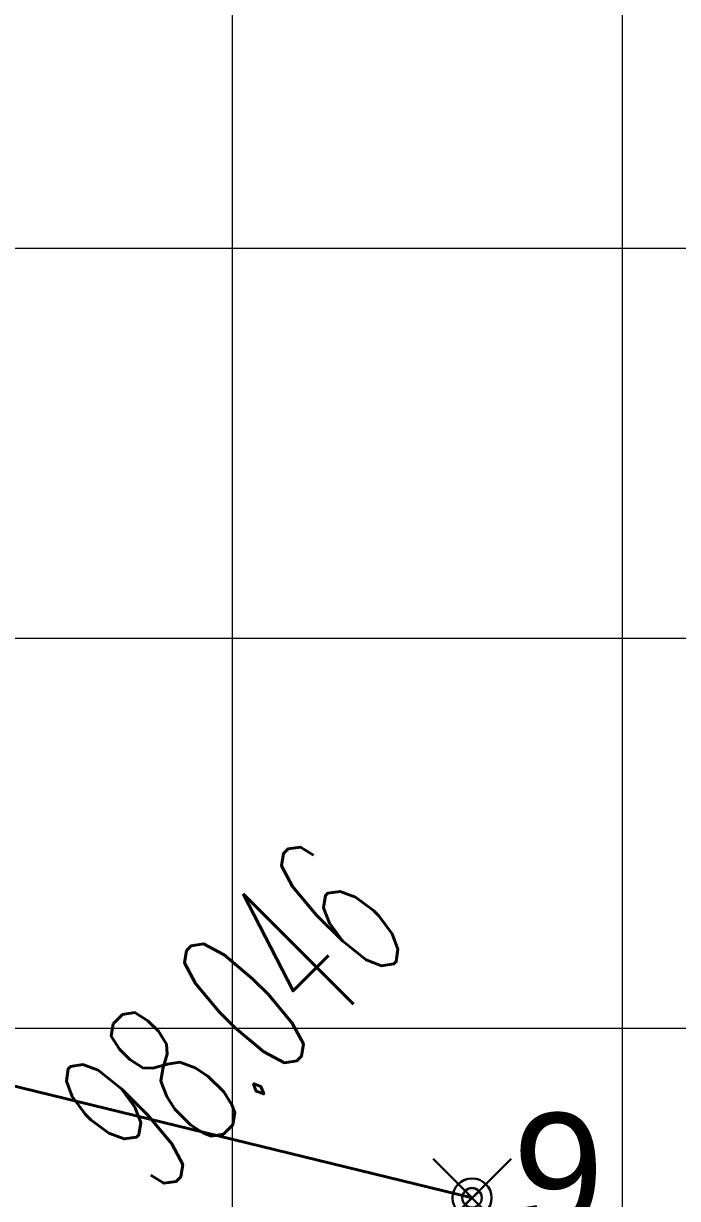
# Model space of a CAD drawing. Header units: millimetres. Extents: x 684983 to 685377, y 990360 to 990509.
# Drawn here: x 685072.94 to 685076.3, y 990443.17 to 990449.19 of the extents above; entities that cross this region are included whole.
import ezdxf

# ---------------------------------------------------------------- set-up
doc = ezdxf.new("R2010")
doc.units = ezdxf.units.MM
doc.header["$PDMODE"] = 35
doc.header["$PDSIZE"] = 0.2
for name, color, linetype, lineweight in [('BD', 1, 'Continuous', 40), ('BDRY POINT', 7, 'Continuous', 30), ('grid', 8, 'Continuous', 9), ('GRID LEVELS', 7, 'Continuous', 13)]:
    doc.layers.add(name, color=color, linetype=linetype, lineweight=lineweight)
doc.layers.add('dim', color=7, linetype='Continuous')
doc.styles.add('DIM', font='ARIALN.TTF', dxfattribs={"width": 0.8, "height": 1})
doc.styles.add('ROMANS', font='arial.ttf')
doc.styles.get("Standard").update_dxf_attribs({"font": 'RomanS'})
doc.dimstyles.get("Standard").update_dxf_attribs({"dimtxt": 1, "dimasz": 0.18, "dimexe": 0.18, "dimexo": 0.0625, "dimgap": 0.09, "dimtad": 0, "dimrnd": 0.05, "dimzin": 0, "dimdsep": 46, "dimtxsty": 'DIM', "dimcen": 0.09, "dimse1": 1, "dimse2": 1, "dimsd1": 1, "dimsd2": 1, "dimadec": 0, "dimazin": 0, "dimtfac": 1, "dimtix": 1, "dimtofl": 0, "dimtmove": 2, "dimatfit": 3, "dimfxl": 0, "dimtolj": 1, "dimtzin": 0, "dimarcsym": 0})

# ---------------------------------------------------------------- blocks, each defined once
blk = doc.blocks.new('BD')
at = {"color": 7}
for p, q in [((-0.037, -0.0335), (0.037, 0.0335)), ((-0.0354, 0.0354), (0.0354, -0.0354))]:
    blk.add_line(p, q, dxfattribs=at)
blk.add_circle((0, 0), 0.05, dxfattribs=at)
blk.add_point((0, 0), dxfattribs=at)
blk = doc.blocks.new('*D27')
at = {"layer": 'Defpoints', "color": 0, "transparency": 16777216}
for p in [(685056.3962, 990448.8721), (685056.142, 990447.83), (685075.2439, 990443.1706)]:
    blk.add_point(p, dxfattribs=at)
at = {"layer": 'dim', "color": 0, "transparency": 16777216, "insert": (685065.9471, 990446.5424), "char_height": 1, "attachment_point": 5, "rotation": 346.29181, "style": 'DIM'}
blk.add_mtext('\\A1;19.65', dxfattribs=at)

msp = doc.modelspace()

# ---------------------------------------------------------------- linework, layer by layer
at = {"layer": 'BD'}
msp.add_line((685056.142, 990447.83), (685075.2439, 990443.1706), dxfattribs=at)
at = {"layer": 'grid'}
for p, q in [((685074.0136, 990509.1548), (685074.0136, 990370.8996)), ((685076.0136, 990509.1548), (685076.0136, 990370.8996)), ((685085.1957, 990448.0381), (684982.7636, 990448.0381)), ((685085.1957, 990446.0381), (684982.7636, 990446.0381)), ((685085.1957, 990444.0381), (684982.7636, 990444.0381))]:
    msp.add_line(p, q, dxfattribs=at)

# ---------------------------------------------------------------- block references
at = {"layer": 'BDRY POINT'}
msp.add_blockref('BD', (685075.2439, 990443.1706), dxfattribs=at)

# ---------------------------------------------------------------- texts
at = {"color": 1, "style": 'ROMANS'}
msp.add_text('9', height=0.6, dxfattribs=at).set_placement((685075.4526, 990443.0052))
at = {"layer": 'GRID LEVELS', "width": 0.5}
msp.add_text('98.046', height=0.8, rotation=45, dxfattribs=at).set_placement((685073.63, 990443.1578, 98.0461))

# ---------------------------------------------------------------- dimensions: what is measured, and where the dimension line sits
at = {"layer": 'dim'}
dim = msp.add_aligned_dim(p1=(685075.2439, 990443.1706), p2=(685056.142, 990447.83), distance=-1.0727, dimstyle='Standard', dxfattribs=at)
dim.commit()
dim.dimension.update_dxf_attribs({"geometry": '*D27', "text_midpoint": (685065.9471, 990446.5424)})

doc.saveas('drawing.dxf')
